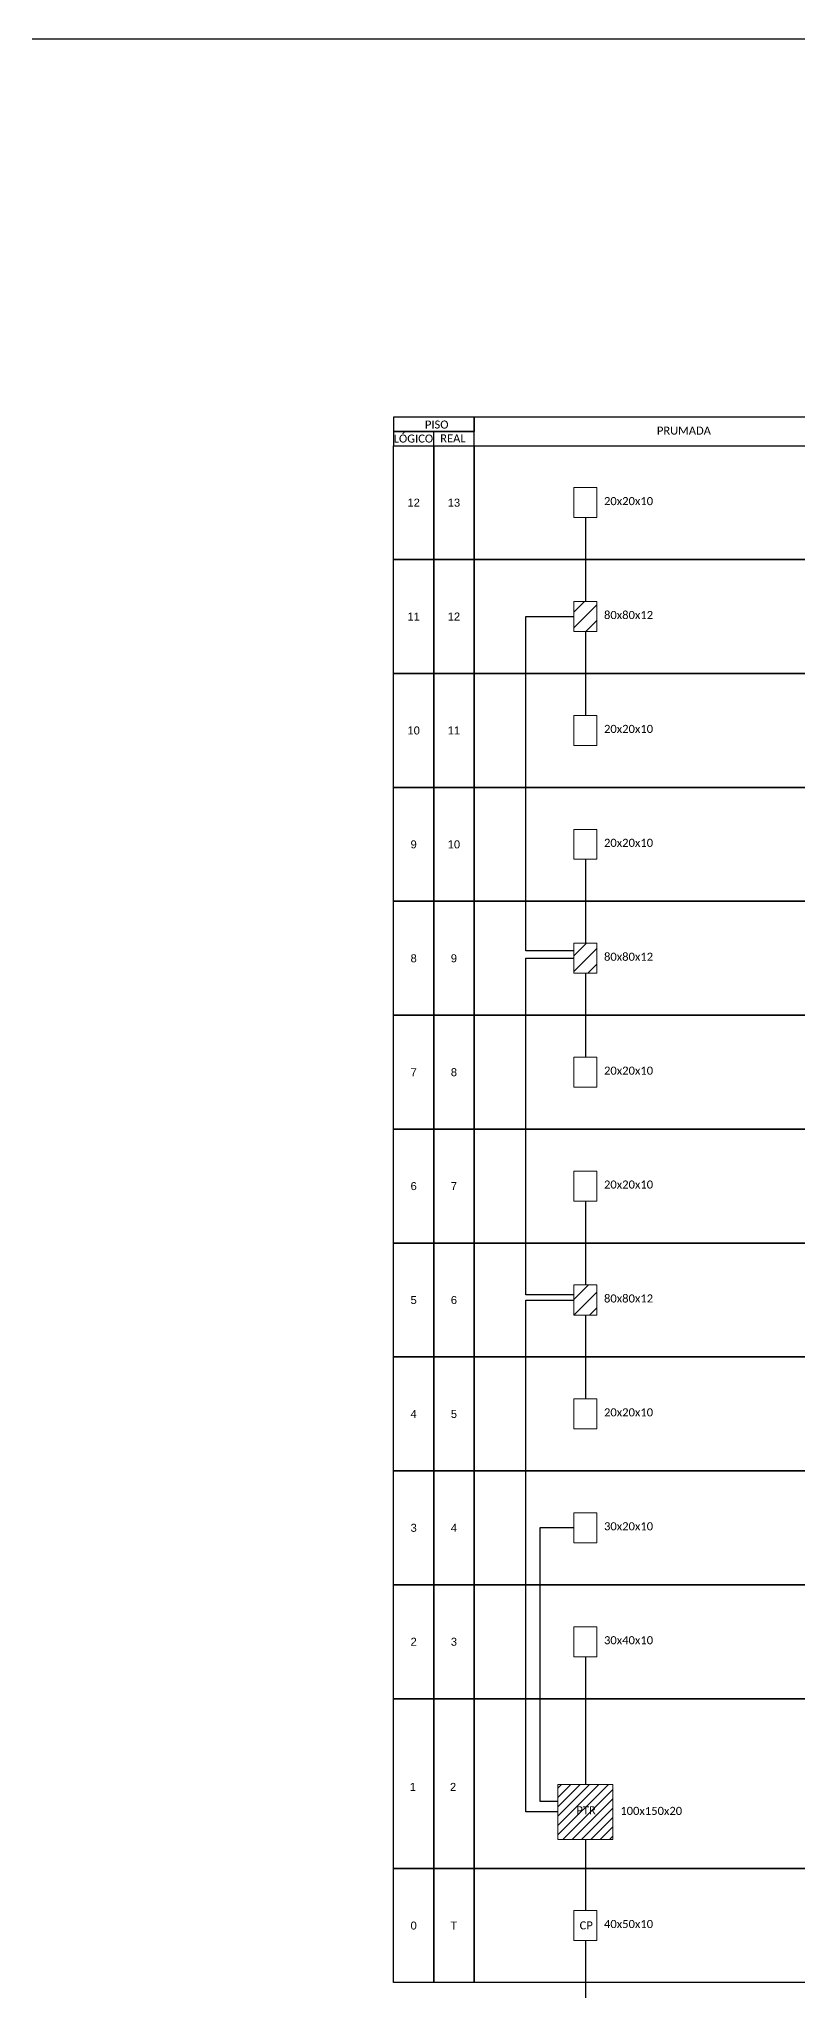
# Model space of a CAD drawing. Extents: x -89 to 749, y 705 to 1299.
# Drawn here: x 330 to 482.7, y 906.3 to 1299 of the extents above; entities that cross this region are included whole.
import ezdxf
from ezdxf.enums import TextEntityAlignment as Align

# ---------------------------------------------------------------- set-up
doc = ezdxf.new("R2010")
doc.units = 0
doc.styles.add('ARIAL', font='arial.ttf')
doc.styles.add('WMF-Calibri0', font='calibri.ttf')

msp = doc.modelspace()

# ---------------------------------------------------------------- hatches: boundary and pattern name
h = msp.add_hatch()
h.set_pattern_fill('ANSI31', color=1, scale=0.7, style=0)
h.set_pattern_definition([(45, (-242.1566, 346.797), (-1.571545, 1.571545), [])])
h.paths.add_polyline_path([(442.22, 1185.84), (437.58, 1185.84), (437.58, 1179.81), (442.22, 1179.81)])
h.paths.add_polyline_path([(442.22, 1117.08), (437.58, 1117.08), (437.58, 1111.05), (442.22, 1111.05)])
h.paths.add_polyline_path([(442.22, 1048.32), (437.58, 1048.32), (437.58, 1042.28), (442.22, 1042.28)])
h = msp.add_hatch()
h.set_pattern_fill('ANSI31', color=1, scale=0.42)
h.set_pattern_definition([(45, (-140.9773, 2817.7002), (-0.9429269, 0.9429269), [])])
h.paths.add_polyline_path([(445.43, 947.82), (434.37, 947.82), (434.37, 936.76), (445.43, 936.76)])
h.paths.add_polyline_path([(437.68, 941.4), (442.44, 941.4), (442.44, 943.83), (437.68, 943.83)], flags=24)

# ---------------------------------------------------------------- linework, layer by layer
for points in [[(-89.32, 705.02), (749.25, 705.02), (749.25, 1299.02), (-89.32, 1299.02), (-89.32, 705.02)], [(417.5, 1217.2), (634.38, 1217.2), (634.38, 1222.96), (417.5, 1222.96), (417.5, 1222.96), (417.5, 1220.08)], [(409.4, 1217.2), (409.4, 1220.08)]]:
    msp.add_lwpolyline(points)
for points in [[(401.3, 1220.08), (417.5, 1220.08), (417.5, 1222.96), (401.3, 1222.96)], [(401.3, 1217.2), (417.5, 1217.2), (417.5, 1220.08), (401.3, 1220.08)], [(401.3, 1217.2), (409.4, 1217.2), (409.4, 1194.28), (401.3, 1194.28)], [(409.4, 1217.2), (417.5, 1217.2), (417.5, 1194.28), (409.4, 1194.28)], [(417.5, 1217.2), (610.05, 1217.2), (610.05, 1194.28), (417.5, 1194.28)], [(401.3, 1194.28), (409.4, 1194.28), (409.4, 1171.36), (401.3, 1171.36)], [(409.4, 1194.28), (417.5, 1194.28), (417.5, 1171.36), (409.4, 1171.36)], [(417.5, 1194.28), (610.05, 1194.28), (610.05, 1171.36), (417.5, 1171.36)], [(401.3, 1171.36), (409.4, 1171.36), (409.4, 1148.44), (401.3, 1148.44)], [(409.4, 1171.36), (417.5, 1171.36), (417.5, 1148.44), (409.4, 1148.44)], [(417.5, 1171.36), (610.05, 1171.36), (610.05, 1148.44), (417.5, 1148.44)], [(401.3, 1148.44), (409.4, 1148.44), (409.4, 1125.52), (401.3, 1125.52)], [(409.4, 1148.44), (417.5, 1148.44), (417.5, 1125.52), (409.4, 1125.52)], [(417.5, 1148.44), (610.05, 1148.44), (610.05, 1125.52), (417.5, 1125.52)], [(401.3, 1125.52), (409.4, 1125.52), (409.4, 1102.6), (401.3, 1102.6)], [(409.4, 1125.52), (417.5, 1125.52), (417.5, 1102.6), (409.4, 1102.6)], [(417.5, 1125.52), (610.05, 1125.52), (610.05, 1102.6), (417.5, 1102.6)], [(401.3, 1102.6), (409.4, 1102.6), (409.4, 1079.68), (401.3, 1079.68)], [(409.4, 1102.6), (417.5, 1102.6), (417.5, 1079.68), (409.4, 1079.68)], [(417.5, 1102.6), (610.05, 1102.6), (610.05, 1079.68), (417.5, 1079.68)], [(401.3, 1079.68), (409.4, 1079.68), (409.4, 1056.76), (401.3, 1056.76)], [(409.4, 1079.68), (417.5, 1079.68), (417.5, 1056.76), (409.4, 1056.76)], [(417.5, 1079.68), (610.05, 1079.68), (610.05, 1056.76), (417.5, 1056.76)], [(401.3, 1056.76), (409.4, 1056.76), (409.4, 1033.84), (401.3, 1033.84)], [(409.4, 1056.76), (417.5, 1056.76), (417.5, 1033.84), (409.4, 1033.84)], [(417.5, 1056.76), (610.05, 1056.76), (610.05, 1033.84), (417.5, 1033.84)], [(401.3, 1033.84), (409.4, 1033.84), (409.4, 1010.92), (401.3, 1010.92)], [(409.4, 1033.84), (417.5, 1033.84), (417.5, 1010.92), (409.4, 1010.92)], [(417.5, 1033.84), (610.05, 1033.84), (610.05, 1010.92), (417.5, 1010.92)], [(401.3, 1010.92), (409.4, 1010.92), (409.4, 988), (401.3, 988)], [(409.4, 1010.92), (417.5, 1010.92), (417.5, 988), (409.4, 988)], [(417.5, 1010.92), (610.05, 1010.92), (610.05, 988), (417.5, 988)]]:
    msp.add_lwpolyline(points, close=True)
at = {"color": 0, "lineweight": 0}
for points in [[(437.58, 1208.76), (442.22, 1208.76), (442.22, 1202.73), (437.58, 1202.73)], [(437.58, 1162.92), (442.22, 1162.92), (442.22, 1156.89), (437.58, 1156.89)], [(437.58, 1140), (442.22, 1140), (442.22, 1133.97), (437.58, 1133.97)], [(437.58, 1094.16), (442.22, 1094.16), (442.22, 1088.12), (437.58, 1088.12)], [(437.58, 1071.24), (442.22, 1071.24), (442.22, 1065.2), (437.58, 1065.2)], [(437.58, 1025.4), (442.22, 1025.4), (442.22, 1019.36), (437.58, 1019.36)], [(437.58, 1002.48), (442.22, 1002.48), (442.22, 996.44), (437.58, 996.44)], [(437.58, 979.56), (442.22, 979.56), (442.22, 973.52), (437.58, 973.52)], [(437.58, 922.45), (442.22, 922.45), (442.22, 916.42), (437.58, 916.42)]]:
    msp.add_lwpolyline(points, close=True, dxfattribs=at)
at = {"color": 3}
for points in [[(439.9, 1202.73), (439.9, 1185.84)], [(437.58, 1115.53), (427.91, 1115.53), (427.91, 1182.82), (437.58, 1182.82)], [(439.9, 1179.81), (439.9, 1162.92)], [(439.9, 1133.97), (439.9, 1117.08)], [(437.58, 1046.36), (427.91, 1046.36), (427.91, 1114.06), (437.58, 1114.06)], [(439.9, 1111.05), (439.9, 1094.16)], [(439.9, 1065.2), (439.9, 1048.32)], [(434.37, 942.29), (427.91, 942.29), (427.91, 1045.3), (437.58, 1045.3)], [(439.9, 1042.28), (439.9, 1025.4)], [(437.58, 999.46), (430.77, 999.46), (430.77, 944.46), (434.37, 944.46)], [(439.9, 973.52), (439.9, 947.82)], [(439.9, 936.76), (439.9, 922.45)]]:
    msp.add_lwpolyline(points, dxfattribs=at)
at = {"color": 1, "lineweight": 0}
for points in [[(437.58, 1185.84), (442.22, 1185.84), (442.22, 1179.81), (437.58, 1179.81)], [(437.58, 1117.08), (442.22, 1117.08), (442.22, 1111.05), (437.58, 1111.05)], [(437.58, 1048.32), (442.22, 1048.32), (442.22, 1042.28), (437.58, 1042.28)], [(434.37, 947.82), (445.43, 947.82), (445.43, 936.76), (434.37, 936.76)]]:
    msp.add_lwpolyline(points, close=True, dxfattribs=at)
at = {"color": 7}
for points in [[(401.3, 988), (409.4, 988), (409.4, 965.08), (401.3, 965.08)], [(409.4, 988), (417.5, 988), (417.5, 965.08), (409.4, 965.08)], [(417.5, 988), (610.05, 988), (610.05, 965.08), (417.5, 965.08)], [(401.3, 965.08), (409.4, 965.08), (409.4, 930.89), (401.3, 930.89)], [(409.4, 965.08), (417.5, 965.08), (417.5, 930.89), (409.4, 930.89)], [(417.5, 965.08), (610.05, 965.08), (610.05, 930.89), (417.5, 930.89)], [(401.3, 930.89), (409.4, 930.89), (409.4, 907.97), (401.3, 907.97)], [(409.4, 930.89), (417.5, 930.89), (417.5, 907.97), (409.4, 907.97)], [(417.5, 930.89), (610.05, 930.89), (610.05, 907.97), (417.5, 907.97)]]:
    msp.add_lwpolyline(points, close=True, dxfattribs=at)
at = {"color": 1}
msp.add_lwpolyline([(439.9, 916.42), (439.9, 901.14), (463.05, 901.14), (460.44, 901.78), (459.75, 898.96)], dxfattribs=at)
for p in [(401.3, 1194.28), (401.3, 1171.36), (401.3, 1148.44), (401.3, 1125.52), (401.3, 1102.6), (401.3, 1079.68), (401.3, 1056.76), (401.3, 1033.84), (401.3, 1010.92), (401.3, 988)]:
    msp.add_point(p)
at = {"color": 7}
for p in [(401.3, 965.08), (401.3, 930.89)]:
    msp.add_point(p, dxfattribs=at)

# ---------------------------------------------------------------- texts
at = {"style": 'WMF-Calibri0'}
for s, height, p in [('     PISO', 1.61, (404.78, 1220.65)), ('  LÓGICO', 1.61, (400.2, 1217.83)), ('    REAL', 1.61, (408.43, 1217.87)), ('PRUMADA', 1.61, (454.3, 1219.43)), ('20x20x10', 1.622, (443.65, 1205.24)), ('20x20x10', 1.622, (443.65, 1159.4)), ('20x20x10', 1.622, (443.65, 1136.48)), ('20x20x10', 1.622, (443.65, 1090.64)), ('20x20x10', 1.622, (443.65, 1067.72)), ('20x20x10', 1.622, (443.65, 1021.88)), ('30x20x10', 1.622, (443.65, 998.96)), ('30x40x10', 1.622, (443.65, 976.03)), ('PTR', 1.622, (438.09, 941.81)), ('100x150x20', 1.622, (446.93, 941.69)), ('CP', 1.622, (438.74, 918.66)), ('40x50x10', 1.622, (443.65, 918.93))]:
    msp.add_text(s, height=height, dxfattribs=at).set_placement(p)
at = {"style": 'ARIAL'}
for s, p in [('12', (405.35, 1205.74)), ('13', (413.45, 1205.74)), ('11', (405.35, 1182.82)), ('12', (413.45, 1182.82)), ('10', (405.35, 1159.9)), ('11', (413.45, 1159.9)), ('9', (405.35, 1136.98)), ('10', (413.45, 1136.98)), ('8', (405.35, 1114.06)), ('9', (413.45, 1114.06)), ('7', (405.35, 1091.14)), ('8', (413.45, 1091.14)), ('6', (405.35, 1068.22)), ('7', (413.45, 1068.22)), ('5', (405.35, 1045.3)), ('6', (413.45, 1045.3)), ('4', (405.35, 1022.38)), ('5', (413.45, 1022.38)), ('3', (405.35, 999.46)), ('4', (413.45, 999.46))]:
    msp.add_text(s, height=1.61, dxfattribs=at).set_placement(p, align=Align.MIDDLE_CENTER)
at = {"color": 1, "style": 'WMF-Calibri0'}
for p in [(443.65, 1182.32), (443.65, 1113.56), (443.65, 1044.8)]:
    msp.add_text('80x80x12', height=1.622, dxfattribs=at).set_placement(p)
at = {"color": 7, "style": 'ARIAL'}
for s, p in [('2', (405.35, 976.54)), ('3', (413.45, 976.54)), ('1', (405.18, 947.33)), ('2', (413.28, 947.33)), ('0', (405.35, 919.43)), ('T', (413.45, 919.43))]:
    msp.add_text(s, height=1.61, dxfattribs=at).set_placement(p, align=Align.MIDDLE_CENTER)

doc.saveas('drawing.dxf')
